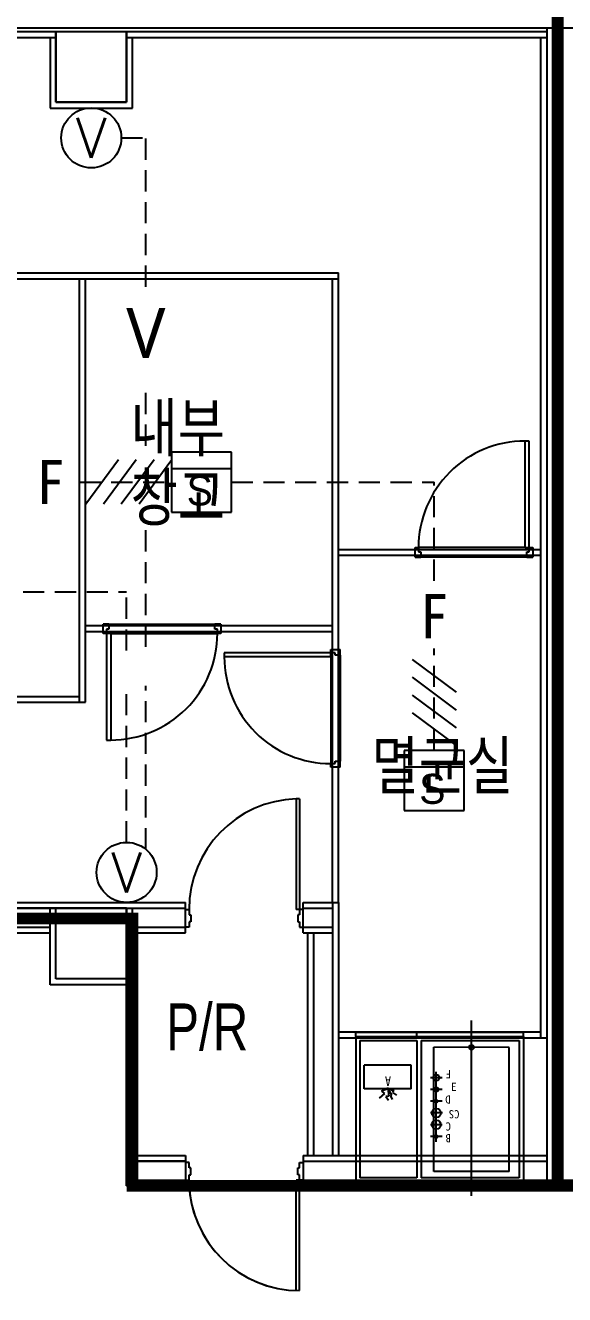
# Model space of a CAD drawing. Header units: millimetres. Extents: x 1710 to 94914, y 1329 to 63037.
# Drawn here: x 39621 to 44202, y 41161 to 51947 of the extents above; entities that cross this region are included whole.
import ezdxf
from ezdxf.enums import TextEntityAlignment as Align

# ---------------------------------------------------------------- set-up
doc = ezdxf.new("R2010")
doc.units = ezdxf.units.MM
doc.header["$LTSCALE"] = 120
doc.linetypes.add('HIDDENX2', pattern=[0.75, 0.5, -0.25])
for name, color, linetype in [('1구역', 41, 'Continuous'), ('6구역', 51, 'Continuous'), ('ARCH', 9, 'Continuous'), ('DET', 2, 'Continuous'), ('DET-S', 2, 'Continuous'), ('fire', 2, 'Continuous'), ('fire-l', 4, 'Continuous'), ('STROBE', 1, 'Continuous')]:
    doc.layers.add(name, color=color, linetype=linetype)
doc.styles.add('GHD', font='')
doc.styles.add('ghs', font='')
doc.styles.get("Standard").update_dxf_attribs({"font": 'SIMPLEX.shx'})
doc.styles.add('SUKWOO', font='malgun.ttf')
doc.styles.add('TSTYLE4', font='txt', dxfattribs={"width": 0.95, "height": 70})
doc.styles.add('TSTYLE5', font='txt', dxfattribs={"width": 0.95, "height": 80})
doc.styles.add('TSTYLE7', font='txt', dxfattribs={"height": 70})
doc.styles.add('돋움', font='')
doc.styles.get('GHD').set_extended_font_data('Dotum')
doc.styles.get('ghs').set_extended_font_data('Dotum')
doc.styles.get('돋움').set_extended_font_data('DotumChe')

# ---------------------------------------------------------------- blocks, each defined once
blk = doc.blocks.new('e-01')
at = {"layer": 'DET'}
for p, q in [((1.5, 1.5), (-1.5, 1.5)), ((-1.5, 1.5), (-1.5, -1.5)), ((1.5, -1.5), (1.5, 1.5)), ((1.5, 0.66), (-1.5, 0.66))]:
    blk.add_line(p, q, dxfattribs=at)
at = {"layer": 'DET-S'}
blk.add_line((-1.5, -1.5), (1.5, -1.5), dxfattribs=at)
at = {"layer": 'DET', "color": 1, "style": 'ghs'}
blk.add_text('S', height=1.5, dxfattribs=at).set_placement((-0.745, -1.172))
blk = doc.blocks.new('01')
at = {"layer": 'fire'}
for p, q in [((-0.079, 1.25), (-1.937, -1.25)), ((0.929, 1.25), (-0.929, -1.25)), ((1.937, 1.25), (0.079, -1.25)), ((2.944, 1.25), (1.087, -1.25))]:
    blk.add_line(p, q, dxfattribs=at)
blk = doc.blocks.new('e-07')
at = {"layer": 'fire'}
blk.add_circle((0, 1.5), 1.5, dxfattribs=at)
at = {"layer": 'STROBE'}
blk.add_line((0, 3), (0, 2.99), dxfattribs=at)
at = {"layer": 'fire', "color": 1}
blk.add_text('V', height=2, dxfattribs=at).set_placement((0, 1.5), align=Align.MIDDLE)

msp = doc.modelspace()

# ---------------------------------------------------------------- linework, layer by layer
at = {"layer": '1구역', "linetype": 'Continuous', "const_width": 100, "elevation": 0}
msp.add_lwpolyline([(23571.3, 51924.1), (23571.3, 46196.6), (23571.3, 44357), (40531.3, 44357), (40531.3, 42084.2), (44142.7, 42084.2), (44142.7, 52274.1), (23571.3, 52274.1)], close=True, dxfattribs=at)
at = {"layer": '6구역', "linetype": 'Continuous', "const_width": 100, "elevation": 0}
msp.add_lwpolyline([(60281.3, 31994.2), (50381.3, 31994.2), (50381.3, 35944.2), (52581.3, 35944.2), (52581.3, 42084.2), (40531.3, 42084.2), (40531.3, 44357), (37056.3, 44357), (37056.3, 37968.3), (36105.3, 37968.3), (36105.3, 35920.8), (25778.8, 35920.8), (25778.8, 44357)], dxfattribs=at)
at = {"layer": 'ARCH', "color": 9}
for p, q in [((59231.3, 51924.2, 0), (23781.3, 51924.1, 0)), ((59231.3, 51924.2, 0), (23781.3, 51924.1, 0)), ((30581.3, 51894.2, 0), (39881.3, 51894.2, 0)), ((39881.3, 51894.2, 0), (39881.3, 51294.2, 0)), ((39881.3, 51894.2, 0), (40481.3, 51894.2, 0)), ((39881.3, 51294.2, 0), (39881.3, 51894.2, 0)), ((40481.3, 51894.2, 0), (44051.3, 51894.2, 0)), ((40481.3, 51294.2, 0), (40481.3, 51894.2, 0)), ((40481.3, 51894.2, 0), (40481.3, 51294.2, 0)), ((44051.3, 51924.1, 0), (44051.3, 42084.2, 0)), ((30581.3, 51844.2, 0), (39881.3, 51844.2, 0)), ((39831.3, 51844.2, 0), (39831.3, 51244.2, 0)), ((40481.3, 51844.2, 0), (44051.3, 51844.2, 0)), ((40531.3, 51244.2, 0), (40531.3, 51844.2, 0)), ((44001.3, 43340.2, 0), (44001.3, 51844.2, 0)), ((39831.3, 51244.2, 0), (40531.3, 51244.2, 0)), ((39881.3, 51294.2, 0), (40481.3, 51294.2, 0)), ((40481.3, 51294.2, 0), (39881.3, 51294.2, 0)), ((29431.3, 49844.2, 0), (42281.3, 49844.2, 0)), ((42281.3, 44494.2, 0), (42281.3, 49844.2, 0)), ((23831.3, 49794.2, 0), (42281.3, 49794.2, 0)), ((40081.3, 46194.2, 0), (40081.3, 49794.2, 0)), ((40131.3, 46194.2, 0), (40131.3, 49794.2, 0)), ((42231.3, 44494.2, 0), (42231.3, 49794.2, 0)), ((43866.7, 47509.2, 0), (43866.7, 48414.5, 0)), ((43902, 48414.5, 0), (43866.7, 48414.5, 0)), ((43902, 47509.2, 0), (43902, 48414.5, 0)), ((42281.3, 47494.2, 0), (44001.3, 47494.2, 0)), ((42931.3, 47509.2, 0), (42960.7, 47509.2, 0)), ((42931.3, 47429.2, 0), (42931.3, 47509.2, 0)), ((42931.3, 47444.2, 0), (42931.3, 47494.2, 0)), ((42960.7, 47509.2, 0), (42960.7, 47473.3, 0)), ((43866.7, 47509.2, 0), (42960.7, 47509.2, 0)), ((42960.7, 47473.3, 0), (42981.2, 47473.3, 0)), ((42960.7, 47473.3, 0), (42981.2, 47473.3, 0)), ((42981.2, 47473.3, 0), (42981.2, 47429.2, 0)), ((43866.7, 47509.2, 0), (43902, 47509.2, 0)), ((43881.5, 47473.3, 0), (43902, 47473.3, 0)), ((43881.5, 47429.2, 0), (43881.5, 47473.3, 0)), ((43902, 47509.2, 0), (43931.3, 47509.2, 0)), ((43902, 47473.3, 0), (43902, 47509.2, 0)), ((43931.3, 47509.2, 0), (43931.3, 47429.2, 0)), ((43931.3, 47494.2, 0), (43931.3, 47444.2, 0)), ((43931.3, 47494.2, 0), (43931.3, 47444.2, 0)), ((42281.3, 47444.2, 0), (44001.3, 47444.2, 0)), ((42931.3, 47429.2, 0), (42981.2, 47429.2, 0)), ((43881.5, 47429.2, 0), (42981.2, 47429.2, 0)), ((43881.5, 47429.2, 0), (43931.3, 47429.2, 0)), ((42231.3, 46844.2, 0), (40131.3, 46844.2, 0)), ((40281.3, 46779.2, 0), (40281.3, 46859.2, 0)), ((40331.2, 46859.2, 0), (40281.3, 46859.2, 0)), ((40281.3, 46794.2, 0), (40281.3, 46844.2, 0)), ((40281.3, 46794.2, 0), (40281.3, 46844.2, 0)), ((40310.7, 46815.1, 0), (40310.7, 46779.2, 0)), ((40331.2, 46815.1, 0), (40310.7, 46815.1, 0)), ((40331.2, 46859.2, 0), (40331.2, 46815.1, 0)), ((40331.2, 46859.2, 0), (41231.5, 46859.2, 0)), ((41231.5, 46815.1, 0), (41231.5, 46859.2, 0)), ((41281.3, 46859.2, 0), (41231.5, 46859.2, 0)), ((41252, 46815.1, 0), (41231.5, 46815.1, 0)), ((41252, 46815.1, 0), (41231.5, 46815.1, 0)), ((41252, 46779.2, 0), (41252, 46815.1, 0)), ((41281.3, 46859.2, 0), (41281.3, 46779.2, 0)), ((41281.3, 46844.2, 0), (41281.3, 46794.2, 0)), ((42231.3, 46794.2, 0), (40131.3, 46794.2, 0)), ((40310.7, 46779.2, 0), (40281.3, 46779.2, 0)), ((40310.7, 46779.2, 0), (40310.7, 45874, 0)), ((40346, 46779.2, 0), (40310.7, 46779.2, 0)), ((40346, 46779.2, 0), (40346, 45874, 0)), ((40346, 46779.2, 0), (41252, 46779.2, 0)), ((41281.3, 46779.2, 0), (41252, 46779.2, 0)), ((42216.3, 46614.8, 0), (41311.1, 46614.8, 0)), ((41311.1, 46614.8, 0), (41311.1, 46579.6, 0)), ((42216.3, 46614.8, 0), (42216.3, 46644.2, 0)), ((42216.3, 46644.2, 0), (42296.3, 46644.2, 0)), ((42252.2, 46614.8, 0), (42216.3, 46614.8, 0)), ((42216.3, 46579.6, 0), (42216.3, 46614.8, 0)), ((42231.3, 46644.2, 0), (42281.3, 46644.2, 0)), ((42231.3, 46644.2, 0), (42281.3, 46644.2, 0)), ((42252.2, 46594.3, 0), (42252.2, 46614.8, 0)), ((42296.3, 46594.3, 0), (42296.3, 46644.2, 0)), ((42216.3, 46579.6, 0), (41311.1, 46579.6, 0)), ((42216.3, 46579.6, 0), (42216.3, 45673.6, 0)), ((42296.3, 46594.3, 0), (42252.2, 46594.3, 0)), ((42296.3, 46594.3, 0), (42296.3, 45694.1, 0)), ((33781.3, 46244.2, 0), (40081.3, 46244.2, 0)), ((33781.3, 46194.2, 0), (40131.3, 46194.2, 0)), ((40310.7, 45874, 0), (40346, 45874, 0)), ((42216.3, 45673.6, 0), (42252.2, 45673.6, 0)), ((42216.3, 45644.2, 0), (42216.3, 45673.6, 0)), ((42296.3, 45644.2, 0), (42216.3, 45644.2, 0)), ((42281.3, 45644.2, 0), (42231.3, 45644.2, 0)), ((42252.2, 45694.1, 0), (42296.3, 45694.1, 0)), ((42252.2, 45673.6, 0), (42252.2, 45694.1, 0)), ((42252.2, 45673.6, 0), (42252.2, 45694.1, 0)), ((42296.3, 45644.2, 0), (42296.3, 45694.1, 0)), ((41921.4, 45374.2, 0), (41921.4, 44434.2, 0)), ((41951.3, 45374.2, 0), (41921.4, 45374.2, 0)), ((41951.3, 45374.2, 0), (41951.3, 44434.2, 0)), ((25841.3, 44494.2, 0), (40981.3, 44494.2, 0)), ((33932.5, 44444.2, 0), (40981.3, 44444.2, 0)), ((39881.3, 44444.2, 0), (36881.3, 44444.2, 0)), ((39831.3, 43844.2, 0), (39831.3, 44444.2, 0)), ((39831.3, 43794.2, 0), (39831.3, 44444.2, 0)), ((40481.3, 44444.2, 0), (39881.3, 44444.2, 0)), ((39881.3, 44444.2, 0), (40981.3, 44444.2, 0)), ((39881.3, 44444.2, 0), (40981.3, 44444.2, 0)), ((39881.3, 44444.2, 0), (40481.3, 44444.2, 0)), ((39881.3, 43844.2, 0), (39881.3, 44444.2, 0)), ((39881.3, 44444.2, 0), (40481.3, 44444.2, 0)), ((39881.3, 43844.2, 0), (39881.3, 44444.2, 0)), ((40481.3, 43844.2, 0), (40481.3, 44444.2, 0)), ((40481.3, 44444.2, 0), (40481.3, 43844.2, 0)), ((40481.3, 44444.2, 0), (40481.3, 43844.2, 0)), ((40531.3, 42084.2, 0), (40531.3, 44444.2, 0)), ((40981.3, 44234.2, 0), (40981.3, 44494.2, 0)), ((41981.3, 44494.2, 0), (42281.3, 44494.2, 0)), ((41981.3, 44234.2, 0), (41981.3, 44494.2, 0)), ((41981.3, 44444.2, 0), (42231.3, 44444.2, 0)), ((41981.3, 44444.2, 0), (42231.3, 44444.2, 0)), ((41981.3, 44444.2, 0), (42231.3, 44444.2, 0)), ((42231.3, 44494.2, 0), (42231.3, 42344.2, 0)), ((42281.3, 44494.2, 0), (42281.3, 42344.2, 0)), ((40981.3, 44284.2, 0), (40981.3, 44434.2, 0)), ((40981.3, 44434.2, 0), (41011.3, 44434.2, 0)), ((41011.3, 44434.2, 0), (41011.3, 44389.2, 0)), ((41011.3, 44389.2, 0), (41026.3, 44389.2, 0)), ((41026.3, 44389.2, 0), (41026.3, 44329.2, 0)), ((41951.3, 44434.2, 0), (41921.4, 44434.2, 0)), ((41951.3, 44389.2, 0), (41936.3, 44389.2, 0)), ((41936.3, 44389.2, 0), (41936.3, 44329.2, 0)), ((41981.3, 44434.2, 0), (41951.3, 44434.2, 0)), ((41951.3, 44434.2, 0), (41951.3, 44389.2, 0)), ((41981.3, 44279.2, 0), (41981.3, 44439.2, 0)), ((33932.5, 44284.2, 0), (39831.3, 44284.2, 0)), ((33932.5, 44234.2, 0), (39831.3, 44234.2, 0)), ((40531.3, 44284.2, 0), (40981.3, 44284.2, 0)), ((40531.3, 44234.2, 0), (40981.3, 44234.2, 0)), ((41011.3, 44284.2, 0), (40981.3, 44284.2, 0)), ((41026.3, 44329.2, 0), (41011.3, 44329.2, 0)), ((41011.3, 44329.2, 0), (41011.3, 44284.2, 0)), ((41936.3, 44329.2, 0), (41951.3, 44329.2, 0)), ((41951.3, 44329.2, 0), (41951.3, 44284.2, 0)), ((41951.3, 44284.2, 0), (41981.3, 44284.2, 0)), ((41981.3, 44284.2, 0), (42231.3, 44284.2, 0)), ((41981.3, 44234.2, 0), (42231.3, 44234.2, 0)), ((42021.3, 42344.2, 0), (42021.3, 44234.2, 0)), ((42071.3, 42344.2, 0), (42071.3, 44234.2, 0)), ((40481.3, 43794.2, 0), (39831.3, 43794.2, 0)), ((40481.3, 43844.2, 0), (39881.3, 43844.2, 0)), ((40481.3, 43844.2, 0), (39881.3, 43844.2, 0)), ((40481.3, 42084.2, 0), (40481.3, 43844.2, 0)), ((40481.3, 42084.2, 0), (40481.3, 43844.2, 0)), ((40481.3, 43844.2, 0), (40481.3, 43844.2, 0)), ((43411.8, 41999.1, 0), (43411.8, 43490, 0)), ((44001.3, 43390.2, 0), (42281.3, 43390.2, 0)), ((42427.8, 43390.2, 0), (43851.8, 43390.2, 0)), ((42427.8, 43355.2, 0), (42427.8, 43390.2, 0)), ((42947.8, 43355.2, 0), (42947.8, 43390.2, 0)), ((43851.8, 43355.2, 0), (43851.8, 43390.2, 0)), ((44051.3, 43340.2, 0), (42281.3, 43340.2, 0)), ((42427.8, 43355.2, 0), (43851.8, 43355.2, 0)), ((42427.8, 43355.2, 0), (42427.8, 42084.2, 0)), ((42462.8, 43320.2, 0), (42947.8, 43320.2, 0)), ((42462.8, 43320.2, 0), (42462.8, 42154.2, 0)), ((42947.8, 43320.2, 0), (42947.8, 42154.2, 0)), ((42982.8, 43320.2, 0), (42982.8, 42154.2, 0)), ((42982.8, 43320.2, 0), (43816.8, 43320.2, 0)), ((43091.8, 42207.1, 0), (43091.8, 43263.1, 0)), ((43731.8, 43261.3, 0), (43091.8, 43263.1, 0)), ((43731.8, 42207.1, 0), (43731.8, 43261.3, 0)), ((43816.8, 43320.2, 0), (43816.8, 42154.2, 0)), ((43851.8, 43355.2, 0), (43851.8, 42084.2, 0)), ((42499.8, 42909.2, 0), (42499.8, 43109.2, 0)), ((42899.8, 43109.2, 0), (42499.8, 43109.2, 0)), ((42899.8, 42909.2, 0), (42899.8, 43109.2, 0)), ((43111.8, 42954.2, 0), (43111.8, 43054.2, 0)), ((43161.8, 43004.2, 0), (43061.8, 43004.2, 0)), ((43111.8, 42854.2, 0), (43111.8, 42954.2, 0)), ((42899.8, 42909.2, 0), (42499.8, 42909.2, 0)), ((42672.5, 42870.1, 0), (42626.3, 42831.2, 0)), ((42700, 42909.3, 0), (42646.9, 42889.6, 0)), ((42646.9, 42889.6, 0), (42672.5, 42870.1, 0)), ((42707.8, 42847, 0), (42682.2, 42843.3, 0)), ((42682.2, 42843.3, 0), (42706.6, 42814.1, 0)), ((42699.8, 42909.2, 0), (42699.8, 42921.8, 0)), ((42700, 42909.3, 0), (42750.3, 42894.4, 0)), ((42700, 42909.3, 0), (42729.7, 42864, 0)), ((42700, 42909.3, 0), (42707.8, 42847, 0)), ((42729.7, 42864, 0), (42724.8, 42843.3, 0)), ((42724.8, 42843.3, 0), (42738.2, 42820.2, 0)), ((42750.3, 42894.4, 0), (42740.6, 42877.4, 0)), ((42740.6, 42877.4, 0), (42773.5, 42855.5, 0)), ((43161.8, 42904.2, 0), (43061.8, 42904.2, 0)), ((43111.8, 42754.2, 0), (43111.8, 42854.2, 0)), ((43161.8, 42804.2, 0), (43061.8, 42804.2, 0)), ((43111.8, 42654.2, 0), (43111.8, 42754.2, 0)), ((43166.1, 42704.2, 0), (43061.8, 42704.2, 0)), ((43111.8, 42554.2, 0), (43111.8, 42654.2, 0)), ((43161.8, 42604.2, 0), (43061.8, 42604.2, 0)), ((43161.8, 42504.2, 0), (43061.8, 42504.2, 0)), ((43111.8, 42458.7, 0), (43111.8, 42554.2, 0)), ((40531.3, 42344.2, 0), (40981.3, 42344.2, 0)), ((40981.3, 42294.2, 0), (40531.3, 42294.2, 0)), ((40531.3, 42294.2, 0), (40981.3, 42294.2, 0)), ((40531.3, 42294.2, 0), (40981.3, 42294.2, 0)), ((40981.3, 42344.2, 0), (40981.3, 42084.2, 0)), ((41011.3, 42284.2, 0), (40981.3, 42284.2, 0)), ((41011.3, 42284.2, 0), (40981.3, 42284.2, 0)), ((41011.3, 42239.2, 0), (41011.3, 42284.2, 0)), ((41011.3, 42239.2, 0), (41011.3, 42284.2, 0)), ((41951.3, 42239.2, 0), (41951.3, 42284.2, 0)), ((41951.3, 42284.2, 0), (41981.3, 42284.2, 0)), ((41951.3, 42239.2, 0), (41951.3, 42284.2, 0)), ((41951.3, 42284.2, 0), (41981.3, 42284.2, 0)), ((41981.3, 42344.2, 0), (41981.3, 42084.2, 0)), ((41981.3, 42344.2, 0), (44051.3, 42344.2, 0)), ((41981.3, 42294.2, 0), (44051.3, 42294.2, 0)), ((41981.3, 42284.2, 0), (41981.3, 42134.2, 0)), ((44051.3, 42344.2, 0), (44051.3, 42084.2, 0)), ((41026.3, 42239.2, 0), (41011.3, 42239.2, 0)), ((41026.3, 42239.2, 0), (41011.3, 42239.2, 0)), ((41011.3, 42134.2, 0), (41011.3, 42179.2, 0)), ((41011.3, 42179.2, 0), (41026.3, 42179.2, 0)), ((41011.3, 42134.2, 0), (41011.3, 42179.2, 0)), ((41011.3, 42179.2, 0), (41026.3, 42179.2, 0)), ((41026.3, 42179.2, 0), (41026.3, 42239.2, 0)), ((41026.3, 42179.2, 0), (41026.3, 42239.2, 0)), ((41936.3, 42179.2, 0), (41936.3, 42239.2, 0)), ((41936.3, 42239.2, 0), (41951.3, 42239.2, 0)), ((41936.3, 42179.2, 0), (41936.3, 42239.2, 0)), ((41936.3, 42239.2, 0), (41951.3, 42239.2, 0)), ((41951.3, 42179.2, 0), (41936.3, 42179.2, 0)), ((41951.3, 42179.2, 0), (41936.3, 42179.2, 0)), ((41951.3, 42134.2, 0), (41951.3, 42179.2, 0)), ((41951.3, 42134.2, 0), (41951.3, 42179.2, 0)), ((43731.8, 42207.1, 0), (43091.8, 42207.1, 0)), ((40981.3, 42084.2, 0), (40481.3, 42084.2, 0)), ((40481.3, 42084.2, 0), (40981.3, 42084.2, 0)), ((40531.3, 42134.2, 0), (40981.3, 42134.2, 0)), ((40531.3, 42084.2, 0), (40981.3, 42084.2, 0)), ((40981.3, 42134.2, 0), (41011.3, 42134.2, 0)), ((40981.3, 42134.2, 0), (41011.3, 42134.2, 0)), ((41921.4, 41194.2, 0), (41921.4, 42134.2, 0)), ((41921.4, 41194.2, 0), (41921.4, 42134.2, 0)), ((41951.3, 42134.2, 0), (41921.4, 42134.2, 0)), ((41951.3, 41194.2, 0), (41951.3, 42134.2, 0)), ((41951.3, 41194.2, 0), (41951.3, 42134.2, 0)), ((41981.3, 42134.2, 0), (41951.3, 42134.2, 0)), ((41981.3, 42134.2, 0), (41951.3, 42134.2, 0)), ((41981.3, 42134.2, 0), (44051.3, 42134.2, 0)), ((41981.3, 42084.2, 0), (42231.3, 42084.2, 0)), ((41981.3, 42084.2, 0), (44051.3, 42084.2, 0)), ((43851.8, 42119.2, 0), (42427.8, 42119.2, 0)), ((43851.8, 42084.2, 0), (42427.8, 42084.2, 0)), ((42947.8, 42154.2, 0), (42462.8, 42154.2, 0)), ((42947.8, 42119.2, 0), (42947.8, 42084.2, 0)), ((43816.8, 42154.2, 0), (42982.8, 42154.2, 0)), ((44051.3, 42134.2, 0), (44481.3, 42134.2, 0)), ((44051.3, 42084.2, 0), (44481.3, 42084.2, 0))]:
    msp.add_line(p, q, dxfattribs=at)
for centre, radius in [((43411.8, 43262.2, 0), 20), ((43111.8, 43004.2, 0), 25.4), ((43111.8, 42904.2, 0), 19.1), ((43111.8, 42704.2, 0), 38.1), ((43111.8, 42804.2, 0), 12.7), ((43111.8, 42604.2, 0), 38.1), ((43111.8, 42504.2, 0), 12.7)]:
    msp.add_circle(centre, radius, dxfattribs=at)
for centre, radius, start, end in [((43865.4, 47509.8, 0), 904.7, 89.91508, 180.03615), ((40347.3, 46778.6, 0), 904.7, 269.91508, 0.03615), ((42215.8, 46578.3, 0), 904.7, 179.91508, 270.03615), ((41951.3, 44434.2, 0), 940, 91.8271, 180), ((41951.3, 42134.2, 0), 940, 180, 270), ((41951.3, 42134.2, 0), 940, 181.8271, 270)]:
    msp.add_arc(centre, radius, start, end, dxfattribs=at)
at = {"layer": 'fire-l', "color": 3, "linetype": 'HIDDENX2', "ltscale": 3}
for p, q in [((40436.3, 50990.9, 0), (40644.3, 50990.9, 0)), ((40644.3, 49725.6, 0), (40644.3, 50990.9, 0)), ((40644.3, 48374.5, 0), (40644.3, 48902.7, 0)), ((40644.3, 46666, 0), (40644.3, 47722.7, 0)), ((38792.2, 47132.7, 0), (40481.3, 47132.7, 0)), ((40481.3, 46633.8, 0), (40481.3, 47132.7, 0)), ((40481.3, 45004.2, 0), (40481.3, 46333.8, 0)), ((40644.3, 44945.3, 0), (40644.3, 46334, 0))]:
    msp.add_line(p, q, dxfattribs=at)
at = {"layer": 'fire-l', "linetype": 'HIDDENX2', "ltscale": 3}
for p, q in [((40081.3, 48066.5, 0), (40862.9, 48066.5, 0)), ((41372.9, 48066.5, 0), (43093.9, 48066.5, 0)), ((43093.9, 47227.1, 0), (43093.9, 48066.5, 0)), ((43093.9, 45785.6, 0), (43093.9, 46650.4, 0))]:
    msp.add_line(p, q, dxfattribs=at)

# ---------------------------------------------------------------- block references
at = {"layer": 'fire-l', "xscale": 170, "yscale": 170, "zscale": 170}
for name, p in [('e-07', (40181.3, 50735.9, 0)), ('e-01', (41117.9, 48066.5, 0)), ('e-01', (43093.9, 45530.6, 0)), ('e-07', (40481.3, 44494.2, 0))]:
    msp.add_blockref(name, p, dxfattribs=at)
at = {"layer": 'fire-l', "linetype": 'HIDDENX2', "ltscale": 2, "xscale": 150, "yscale": 150, "zscale": 150}
msp.add_blockref('01', (40424.3, 48066.5, 0), dxfattribs=at)
at = {"layer": 'fire-l', "linetype": 'HIDDENX2', "ltscale": 2, "xscale": 150, "yscale": 150, "zscale": 150, "rotation": 90}
msp.add_blockref('01', (43093.9, 46117, 0), dxfattribs=at)

# ---------------------------------------------------------------- texts
at = {"layer": 'ARCH', "color": 9, "style": 'GHD', "width": 0.8}
for s, p in [('내부', (40513.7, 48328.5, 0)), ('창고', (40513.7, 47737.9, 0)), ('멸균실', (42561.7, 45457.7, 0)), ('P/R', (40817.2, 43235.4, 0))]:
    msp.add_text(s, height=400, dxfattribs=at).set_placement(p)
at = {"layer": 'ARCH', "color": 9, "width": 0.95}
for s, height, rotation, style, p in [('F', 70, 180, 'TSTYLE4', (43236.6, 43069.5, 0)), ('A', 80, 180, 'TSTYLE5', (42727.5, 43014.5, 0)), ('D', 70, 179.99997, 'TSTYLE4', (43233.4, 42853.4, 0)), ('CS', 70, 179.99997, 'TSTYLE4', (43309.1, 42728.4, 0)), ('C', 70, 179.99997, 'TSTYLE4', (43236.9, 42624.4, 0)), ('B', 70, 179.99997, 'TSTYLE4', (43235.7, 42524.7, 0))]:
    msp.add_text(s, height=height, rotation=rotation, dxfattribs=dict(at, style=style)).set_placement(p)
at = {"layer": 'ARCH', "color": 9, "style": 'TSTYLE7'}
msp.add_text('E', height=70, rotation=0.00002, dxfattribs=at).set_placement((43236.6, 42891.3, 0))
at = {"layer": 'fire', "linetype": 'HIDDENX2', "ltscale": 2, "style": '돋움'}
for p in [(39834.9, 48066.5, 0), (43093.9, 46926, 0)]:
    msp.add_text('F', height=375, dxfattribs=at).set_placement(p, align=Align.MIDDLE)
at = {"layer": 'STROBE', "style": 'SUKWOO'}
msp.add_text('V', height=425, dxfattribs=at).set_placement((40644.3, 49332.7, 0), align=Align.MIDDLE)

doc.saveas('drawing.dxf')
